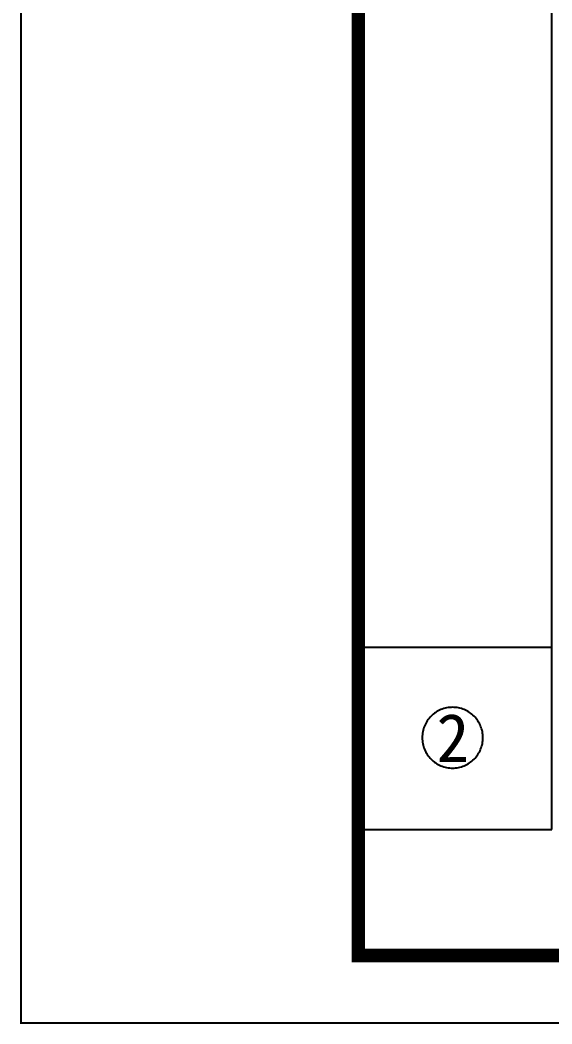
# Model space of a CAD drawing. Header units: millimetres. Extents: x 928 to 1798, y 854 to 1152.
# Drawn here: x 928.1 to 967.6, y 854.5 to 928.9 of the extents above; entities that cross this region are included whole.
import ezdxf
from ezdxf.enums import TextEntityAlignment as Align

# ---------------------------------------------------------------- set-up
doc = ezdxf.new("R2010")
doc.units = ezdxf.units.MM
doc.layers.add('ZZT_TC', color=7, linetype='Continuous')
doc.layers.add('不打印', color=7, linetype='Continuous', plot=False)
doc.styles.add('成果图图块', font='simfang_0.ttf', dxfattribs={"height": 2.5})

# ---------------------------------------------------------------- blocks, each defined once
blk = doc.blocks.new('DCBH-2--')
at = {"layer": 'ZZT_TC', "color": 7}
blk.add_polyline3d([(-0.188, 2.31, 0), (-0.298, 2.307, 0), (-0.409, 2.299, 0), (-0.518, 2.285, 0), (-0.627, 2.266, 0), (-0.735, 2.242, 0), (-0.841, 2.213, 0), (-0.946, 2.178, 0), (-1.049, 2.138, 0), (-1.15, 2.093, 0), (-1.249, 2.044, 0), (-1.345, 1.989, 0), (-1.439, 1.93, 0), (-1.529, 1.867, 0), (-1.616, 1.799, 0), (-1.7, 1.726, 0), (-1.78, 1.65, 0), (-1.856, 1.57, 0), (-1.928, 1.486, 0), (-1.996, 1.399, 0), (-2.06, 1.309, 0), (-2.119, 1.216, 0), (-2.173, 1.119, 0), (-2.223, 1.021, 0), (-2.268, 0.92, 0), (-2.308, 0.817, 0), (-2.342, 0.712, 0), (-2.372, 0.605, 0), (-2.396, 0.497, 0), (-2.415, 0.389, 0), (-2.428, 0.279, 0), (-2.437, 0.169, 0), (-2.439, 0.058, 0), (-2.437, -0.052, 0), (-2.428, -0.162, 0), (-2.415, -0.272, 0), (-2.396, -0.381, 0), (-2.372, -0.489, 0), (-2.342, -0.595, 0), (-2.308, -0.7, 0), (-2.268, -0.803, 0), (-2.223, -0.904, 0), (-2.173, -1.003, 0), (-2.119, -1.099, 0), (-2.06, -1.193, 0), (-1.996, -1.283, 0), (-1.928, -1.37, 0), (-1.856, -1.454, 0), (-1.78, -1.534, 0), (-1.7, -1.61, 0), (-1.616, -1.682, 0), (-1.529, -1.75, 0), (-1.439, -1.814, 0), (-1.345, -1.873, 0), (-1.249, -1.927, 0), (-1.15, -1.977, 0), (-1.049, -2.022, 0), (-0.946, -2.062, 0), (-0.841, -2.096, 0), (-0.735, -2.126, 0), (-0.627, -2.15, 0), (-0.518, -2.169, 0), (-0.409, -2.182, 0), (-0.298, -2.19, 0), (-0.188, -2.193, 0), (-0.077, -2.19, 0), (0.033, -2.182, 0), (0.142, -2.169, 0), (0.251, -2.15, 0), (0.359, -2.126, 0), (0.466, -2.096, 0), (0.571, -2.062, 0), (0.674, -2.022, 0), (0.775, -1.977, 0), (0.873, -1.927, 0), (0.97, -1.873, 0), (1.063, -1.814, 0), (1.153, -1.75, 0), (1.24, -1.682, 0), (1.324, -1.61, 0), (1.404, -1.534, 0), (1.48, -1.454, 0), (1.552, -1.37, 0), (1.62, -1.283, 0), (1.684, -1.193, 0), (1.743, -1.099, 0), (1.798, -1.003, 0), (1.847, -0.904, 0), (1.892, -0.803, 0), (1.932, -0.7, 0), (1.967, -0.595, 0), (1.996, -0.489, 0), (2.02, -0.381, 0), (2.039, -0.272, 0), (2.053, -0.162, 0), (2.061, -0.052, 0), (2.063, 0.058, 0), (2.061, 0.169, 0), (2.053, 0.279, 0), (2.039, 0.389, 0), (2.02, 0.497, 0), (1.996, 0.605, 0), (1.967, 0.712, 0), (1.932, 0.817, 0), (1.892, 0.92, 0), (1.847, 1.021, 0), (1.798, 1.119, 0), (1.743, 1.216, 0), (1.684, 1.309, 0), (1.62, 1.399, 0), (1.552, 1.486, 0), (1.48, 1.57, 0), (1.404, 1.65, 0), (1.324, 1.726, 0), (1.24, 1.799, 0), (1.153, 1.867, 0), (1.063, 1.93, 0), (0.97, 1.989, 0), (0.873, 2.044, 0), (0.775, 2.093, 0), (0.674, 2.138, 0), (0.571, 2.178, 0), (0.466, 2.213, 0), (0.359, 2.242, 0), (0.251, 2.266, 0), (0.142, 2.285, 0), (0.033, 2.299, 0), (-0.077, 2.307, 0), (-0.188, 2.31, 0)], dxfattribs=at)
at = {"style": '成果图图块'}
blk.add_text('2', height=3.574, dxfattribs=at).set_placement((-0.163, -1.743), align=Align.CENTER)
blk = doc.blocks.new('地层图框模板（昇龙1）.dwg', base_point=(25, 269))
at = {"const_width": 1}
blk.add_lwpolyline([(25, 5), (205, 5), (205, 292), (25, 292), (25, 5), (205, 5)], dxfattribs=at)
at = {"layer": '不打印', "const_width": 0.15}
blk.add_lwpolyline([(0, 0), (210, 0), (210, 297), (0, 297), (0, 0)], dxfattribs=at)

msp = doc.modelspace()

# ---------------------------------------------------------------- linework, layer by layer
at = {"color": 0}
for p, q in [((953.222, 882.403), (953.222, 1110.403)), ((967.584, 882.403), (967.584, 1110.403)), ((953.222, 882.403), (967.584, 882.403)), ((953.222, 882.403), (967.584, 882.403)), ((953.222, 868.889), (953.222, 882.403)), ((967.584, 868.889), (967.584, 882.403)), ((953.222, 868.889), (967.584, 868.889))]:
    msp.add_line(p, q, dxfattribs=at)
for points in [[(928.222, 854.57), (948.222, 854.57)], [(928.222, 854.57), (948.222, 854.57)], [(928.222, 854.57), (928.222, 854.57)], [(928.222, 854.57), (928.222, 854.57)], [(928.222, 854.57), (928.222, 854.57)], [(928.222, 854.57), (928.222, 854.57)], [(928.222, 854.57), (928.222, 854.57)], [(948.222, 854.57), (948.222, 854.57)]]:
    msp.add_lwpolyline(points, dxfattribs=at)

# ---------------------------------------------------------------- block references
for name, p in [('地层图框模板（昇龙1）.dwg', (953.222, 1123.57)), ('DCBH-2--', (960.403, 875.646))]:
    msp.add_blockref(name, p)

doc.saveas('drawing.dxf')
